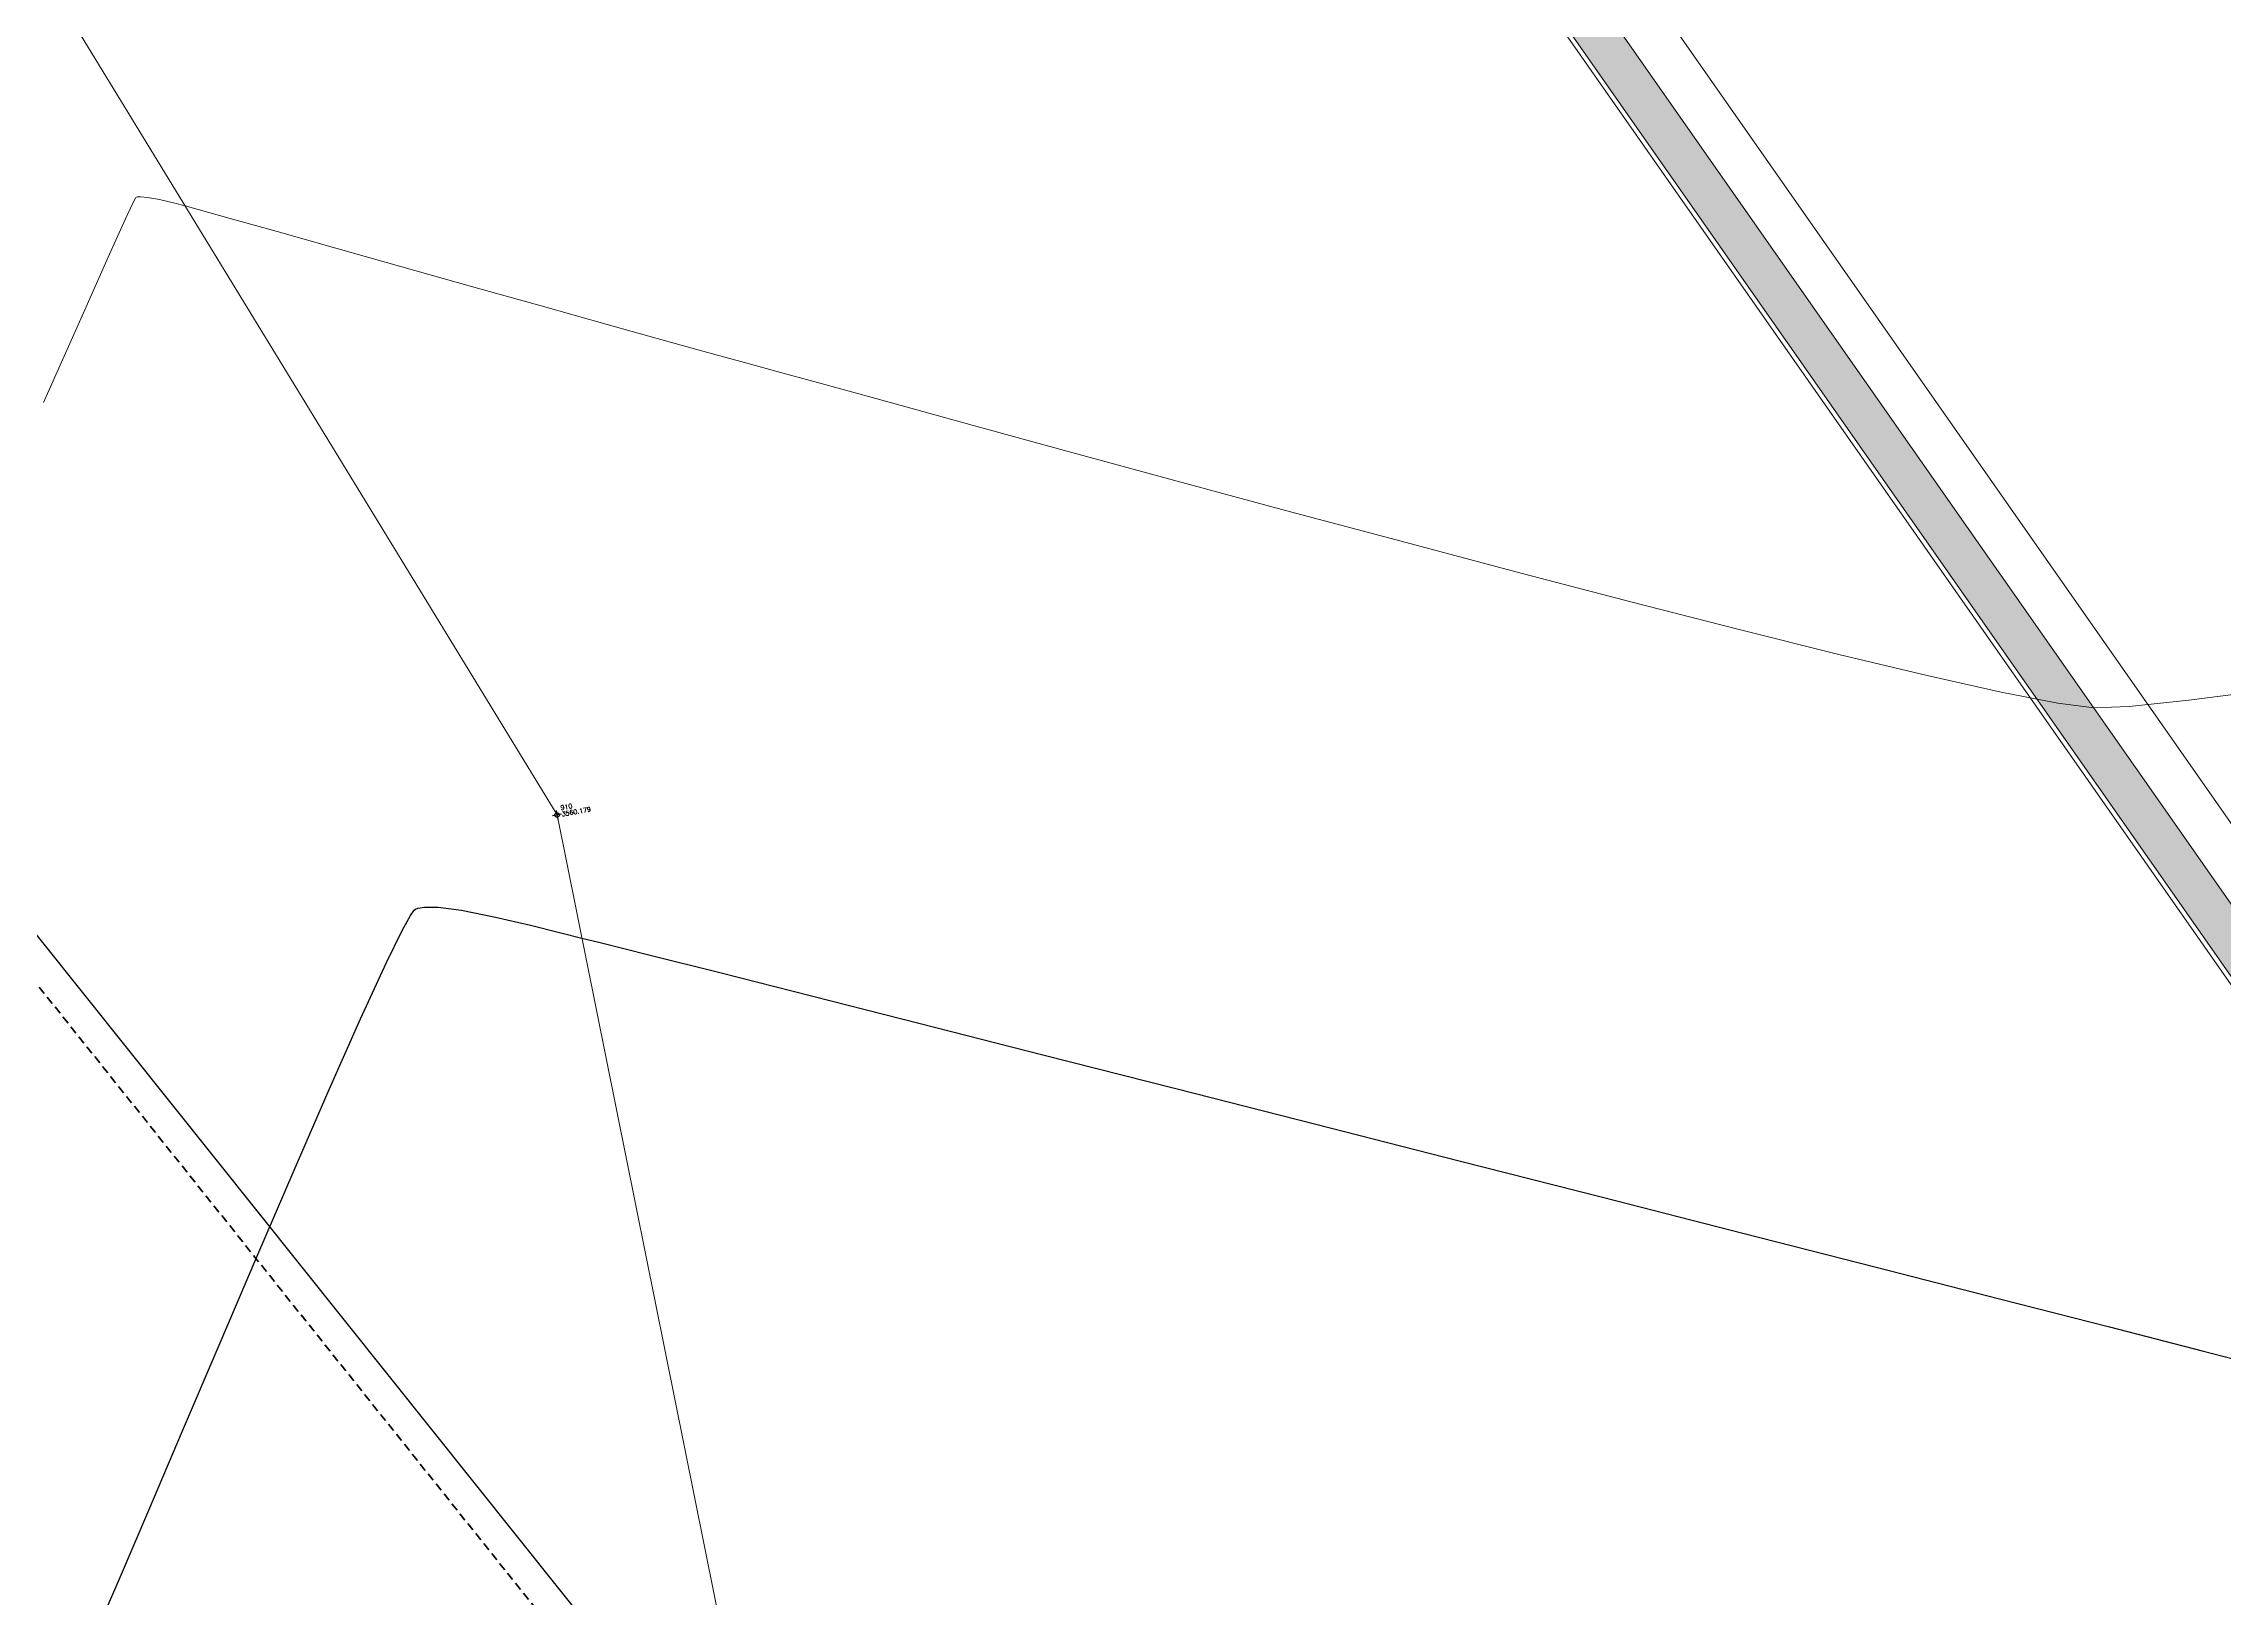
# Model space of a CAD drawing. Header units: millimetres. Extents: x 736950 to 740938, y 8500595 to 8502163.
# Drawn here: x 738206.58 to 738253.74, y 8501265.72 to 8501299.33 of the extents above; entities that cross this region are included whole.
import ezdxf

# ---------------------------------------------------------------- set-up
doc = ezdxf.new("R2010")
doc.units = ezdxf.units.MM
doc.linetypes.add('DASHED', pattern=[0.75, 0.5, -0.25])
for name, color, linetype, lineweight in [('camino', 22, 'Continuous', 5), ('CAMINO ACTUAL', 1, 'Continuous', 13), ('CONT-MJR', 80, 'Continuous', 30), ('CONT-MNR', 96, 'Continuous', 15), ('COTAS', 40, 'Continuous', 5), ('otros', 4, 'Continuous', 5), ('PERIMETRO', 7, 'Continuous', 35), ('pista', 251, 'Continuous', 5)]:
    doc.layers.add(name, color=color, linetype=linetype, lineweight=lineweight)
doc.styles.add('5mm', font='arial.ttf', dxfattribs={"height": 3})
doc.styles.add('COTAS', font='arial.ttf')
doc.dimstyles.new('Copy of GenDist', dxfattribs={"dimtxt": 2, "dimasz": 2, "dimexe": 0.18, "dimexo": 0.0625, "dimgap": 1, "dimtad": 2, "dimdec": 3, "dimzin": 1, "dimdsep": 46, "dimtxsty": 'COTAS', "dimcen": 0.09, "dimadec": 3, "dimazin": 0, "dimtfac": 1, "dimtdec": 3, "dimtofl": 0, "dimtmove": 0, "dimatfit": 3, "dimfxl": 1, "dimtolj": 1, "dimtzin": 0, "dimarcsym": 0})

# ---------------------------------------------------------------- blocks, each defined once
blk = doc.blocks.new('*D158')
at = {"layer": 'COTAS', "color": 0, "lineweight": -2, "transparency": 16777216}
for p, q in [((738169.779740694, 8501324.935688619), (738170.3857640382, 8501325.420165705)), ((738171.4940221184, 8501323.745601872), (738220.3758375659, 8501262.600251298)), ((738221.1592623712, 8501260.66600394), (738221.7652857155, 8501261.150481027))]:
    blk.add_line(p, q, dxfattribs=at)
at = {"layer": 'COTAS', "color": 0, "transparency": 16777216}
for points in [[(738171.7543832934, 8501323.953744058), (738171.2336609433, 8501323.537459686), (738170.2451690035, 8501325.307768924)], [(738220.6361987409, 8501262.808393484), (738220.1154763908, 8501262.392109113), (738221.6246906808, 8501261.038084246)]]:
    blk.add_solid(points, dxfattribs=at)
at = {"layer": 'Defpoints', "color": 0, "transparency": 16777216}
for p in [(738169.7309229737, 8501324.89666196), (738221.110444651, 8501260.62697728), (738221.6246906808, 8501261.038084246)]:
    blk.add_point(p, dxfattribs=at)
at = {"layer": 'COTAS', "color": 0, "transparency": 16777216, "insert": (738197.5141464667, 8501294.435409749), "char_height": 2, "attachment_point": 5, "rotation": 308.6401106595746, "style": 'COTAS'}
blk.add_mtext('\\A1;82.283', dxfattribs=at)

msp = doc.modelspace()

# ---------------------------------------------------------------- hatches: boundary and pattern name
at = {"layer": 'pista'}
h = msp.add_hatch(dxfattribs=at)
h.set_pattern_fill('HONEY', color=256, scale=3, angle=9.94991650582834, style=0)
h.set_pattern_definition([(9.94991650582834, (1479841.21072825, -18.49207214638591), (0.4979252195647159, 0.4170677100899267), [0.375, -0.75]), (129.9499165058283, (1479841.21072825, -18.49207214638591), (-0.6101538418184378, 0.222682034283025), [0.3749999999999999, -0.7499999999999998]), (69.94991650582834, (1479841.21072825, -18.49207214638591), (-0.112228622253722, 0.6397497443729518), [-0.75, 0.375])])
h.paths.add_polyline_path([(737744.7999806425, 8501250.923935566), (737743.4751223363, 8501250.754223157), (737756.465848178, 8501242.026572531), (737763.5739612179, 8501242.006896213), (737770.002546867, 8501243.455222024), (737769.8468594846, 8501244.342704736), (737763.4750639071, 8501242.907173423), (737756.7405500773, 8501242.925815564)])
h.paths.add_polyline_path([(737794.2809870465, 8501256.017245878), (737809.7820272583, 8501263.709828075), (737823.391616501, 8501273.483615467), (737837.0791595323, 8501280.557800073), (737851.5530432165, 8501285.77819753), (737870.8510758049, 8501293.050216693, -0.9976846880626209), (737871.0089264096, 8501292.63424804), (737865.2748787645, 8501289.581801567, 0.7845063948290762), (737866.1540430214, 8501286.121818589), (737883.2588851704, 8501291.348365877), (737897.4188924351, 8501296.516943583), (737903.2981396064, 8501301.44146652, -0.5512150924587264), (737904.1219025984, 8501301.177325813), (737906.855912117, 8501297.98174819, 0.5618964424650519), (737910.2738656431, 8501298.536066804), (737914.22079628, 8501308.558674501), (737925.6412323939, 8501300.72656757, 0.340189525830376), (737928.7023693406, 8501300.894137181), (737936.9171069289, 8501306.117412793, -0.358727273887905), (737938.1716059428, 8501305.962964654), (737943.1732157968, 8501301.051021611, 0.3417074120720416), (737946.0555081918, 8501300.709858142), (737955.8779356404, 8501307.072689936), (737971.8320576148, 8501314.464803053), (737988.5677626224, 8501323.411181662), (738023.1375471824, 8501336.282937778), (738044.4246208373, 8501357.728329657), (738061.4456776979, 8501362.208386911), (738078.9085143938, 8501363.070318012), (738112.0997810266, 8501372.051506756), (738118.6561313582, 8501373.365123207), (738128.3493353954, 8501376.976906104), (738155.2251721952, 8501366.826195797), (738176.6167526407, 8501363.543890122), (738193.8053773039, 8501353.328603027), (738204.7313956148, 8501340.877429372), (738207.705198212, 8501335.751671141), (738214.35685511, 8501331.742925933), (738229.9282901662, 8501313.374534177), (738233.5603594936, 8501308.186787868), (738234.53883727, 8501308.358438132), (738230.6417003467, 8501313.924784988), (738214.9478837823, 8501332.43754055), (738208.3676942562, 8501336.403214611), (738205.4657963786, 8501341.405035153), (738194.387784551, 8501354.029418997), (738176.9261677533, 8501364.406946706), (738155.4549153853, 8501367.70147717), (738128.3514754312, 8501377.93815071), (738118.4090486554, 8501374.233504975), (738111.8936108743, 8501372.928085677), (738078.7671659255, 8501363.964436961), (738061.3074614278, 8501363.102660457), (738043.958527311, 8501358.536303693), (738022.6381405202, 8501337.057350922), (737988.196920163, 8501324.233464561), (737971.4304040315, 8501315.270615296), (737955.4419368334, 8501307.862588815), (737945.5806043665, 8501301.47455489, -0.3391433520832071), (737943.8038299843, 8501301.693147572), (737938.8116631231, 8501306.59581691, 0.3560082385246841), (737936.4342009705, 8501306.876887502), (737928.158540546, 8501301.61487459, -0.3502196171718997), (737926.1502499409, 8501301.468794718), (737914.5128481541, 8501309.44969617, 0.4302069892023044), (737913.4330382891, 8501309.014522241), (737909.4507249827, 8501298.90206584, -0.5704007069138802), (737907.5397775185, 8501298.566836312), (737904.9064502402, 8501301.644734057, 0.4931454261128044), (737902.7202336333, 8501302.131411942), (737896.9620044216, 8501297.308254998), (737882.9728831241, 8501292.20205278), (737866.0373022418, 8501287.027224885, -0.7384715771871906), (737865.6977918843, 8501288.787355538), (737871.5108758068, 8501291.881875956, 0.9119586051647783), (737870.5337161538, 8501293.892406015), (737851.2416702455, 8501286.62264278), (737836.7183275839, 8501281.384406622), (737822.9200107896, 8501274.252970394), (737809.3164408724, 8501264.483505804), (737793.8201376351, 8501256.79327439), (737778.9884914039, 8501246.402265295), (737769.846859484, 8501244.34270474), (737770.0025468671, 8501243.455222024), (737779.3594973255, 8501245.563292695)])
h.paths.add_polyline_path([(738260.5182952256, 8501271.251537092), (738234.538837269, 8501308.358438132), (738233.56035949, 8501308.186787868), (738259.6897886079, 8501270.86568047), (738269.3749442189, 8501234.589470252), (738274.5057655985, 8501215.583008338), (738279.7983711922, 8501189.602392923), (738280.7089290785, 8501189.641305126), (738275.382018582, 8501215.790318219), (738270.2441657205, 8501234.822827347)])

# ---------------------------------------------------------------- linework, layer by layer
at = {"linetype": 'Continuous', "extrusion": (-0.172787269436437, 0.9849591664230046, 0), "elevation": 8245861.656062787}
msp.add_lwpolyline([(-2196027.787162654, 0), (-2196027.587162654, 0)], dxfattribs=at)
at = {"linetype": 'Continuous', "extrusion": (0.9849591664230046, 0.172787269436437, 0), "elevation": 2196027.687162655}
msp.add_lwpolyline([(8245861.756062786, 0), (8245861.556062789, 0)], dxfattribs=at)
at = {"linetype": 'Continuous'}
msp.add_circle((738217.6804878615, 8501282.650866669), 0.05, dxfattribs=at)
at = {"layer": 'camino'}
for p, q in [((738231.4343783318, 8501314.536174776), (738261.4703144111, 8501271.635337135)), ((738230.6417003514, 8501313.924784983), (738260.5469717712, 8501271.210577894)), ((738229.849022371, 8501313.313395191), (738259.6236291311, 8501270.785818651))]:
    msp.add_line(p, q, dxfattribs=at)
at = {"layer": 'CAMINO ACTUAL'}
for points in [[(737988.1969201654, 8501324.23346456), (738022.638140521, 8501337.057350922), (738043.9585273108, 8501358.536303693), (738061.3074614247, 8501363.102660459), (738078.7671659256, 8501363.964436961), (738111.8936108851, 8501372.92808568), (738118.4090486645, 8501374.233504977), (738128.3514754305, 8501377.93815071), (738155.454915393, 8501367.70147717), (738176.9261677564, 8501364.406946704), (738194.3877845515, 8501354.029418996), (738205.4657963796, 8501341.405035151), (738208.3676942562, 8501336.40321461), (738214.9478837845, 8501332.437540548), (738230.6417003514, 8501313.924784983), (738260.5182952263, 8501271.25153709), (738270.2441656903, 8501234.822827455), (738275.3820185816, 8501215.79031822), (738280.7089290787, 8501189.641305126)], [(737988.5677626258, 8501323.411181664), (738023.1375471818, 8501336.282937778), (738044.4246208366, 8501357.728329655), (738061.4456777014, 8501362.208386911), (738078.9085143864, 8501363.070318013), (738112.0997810143, 8501372.051506754), (738118.6561313678, 8501373.365123209), (738128.349335396, 8501376.976906104), (738155.2251721928, 8501366.826195799), (738176.6167526424, 8501363.54389012), (738193.8053773035, 8501353.328603027), (738204.7313956139, 8501340.877429372), (738207.7051982115, 8501335.751671143), (738214.356855111, 8501331.742925936), (738229.9282901693, 8501313.374534167), (738259.6897886079, 8501270.86568047), (738269.3749442361, 8501234.589470183), (738274.5057655985, 8501215.583008338), (738279.7983711922, 8501189.602392923)]]:
    msp.add_lwpolyline(points, dxfattribs=at)
at = {"layer": 'CONT-MJR', "elevation": 3560}
for points in [[(738214.3324901618, 8501280.152978823), (738214.5122695938, 8501280.478212683)], [(738214.5919930346, 8501280.591572354), (738214.618960248, 8501280.615054497)], [(738214.618960248, 8501280.615054497), (738214.670742745, 8501280.635989852)], [(738216.3489830658, 8501280.44434369), (738217.1021809689, 8501280.2667147)], [(738213.9924007514, 8501279.459861051), (738214.3324901618, 8501280.152978823)], [(738217.7611263599, 8501280.10115967), (738218.2163106424, 8501279.991140595)], [(738218.2163106424, 8501279.991140595), (738218.642797816, 8501279.886604985)], [(738219.661866224, 8501279.630688734), (738221.1997270618, 8501279.242163934)], [(738221.1997270618, 8501279.242163934), (738223.1825915237, 8501278.739802677)], [(738212.7533960233, 8501276.715147682), (738213.4316279431, 8501278.24121891)], [(738225.5366708038, 8501278.14237706), (738228.1881760968, 8501277.468659177)], [(738211.1871636349, 8501273.100521557), (738211.9933571885, 8501274.971598264)], [(738243.3244845715, 8501273.612709), (738246.2109810302, 8501272.875451468)], [(738210.370467559, 8501271.191868456), (738211.1871636349, 8501273.100521557)], [(738248.878381864, 8501272.193306325), (738251.2528982678, 8501271.585045662)], [(738253.2607414358, 8501271.069441572), (738254.8281225628, 8501270.66526615)], [(738208.2138861611, 8501266.139959766), (738208.8481766257, 8501267.621636664)], [(738207.7117019603, 8501264.980510058), (738208.2138861611, 8501266.139959766)]]:
    msp.add_lwpolyline(points, dxfattribs=at)
at = {"layer": 'CONT-MJR', "extrusion": (0.8179700031129251, -0.5752608747407052, 0), "elevation": -4286616.717413541}
msp.add_lwpolyline([(7378458.34530197, 3560), (7378458.483888557, 3560)], dxfattribs=at)
at = {"layer": 'CONT-MJR', "extrusion": (0.1664094911933895, -0.9860567332769232, 0), "elevation": -8259899.084844729}
msp.add_lwpolyline([(2142615.331816978, 3560.000000000003), (2142615.475129772, 3560.000000000003)], dxfattribs=at)
at = {"layer": 'CONT-MJR', "extrusion": (-0.01386914509435858, -0.9999038187817625, 0), "elevation": -8510701.404647248}
msp.add_lwpolyline([(620238.3146981813, 3560.00000000001), (620238.6079310447, 3560.00000000001)], dxfattribs=at)
at = {"layer": 'CONT-MJR', "extrusion": (-0.1278268289651251, -0.9917965022103682, 0), "elevation": -8525904.114702715}
msp.add_lwpolyline([(-354532.5890921793, 3560.000000000013), (-354532.0791294031, 3560.000000000013)], dxfattribs=at)
at = {"layer": 'CONT-MJR', "extrusion": (-0.1943936535539185, -0.9809235991951459, 0), "elevation": -8482611.184424983}
msp.add_lwpolyline([(-928461.8797261404, 3560.000000000013), (-928461.1274332822, 3560.000000000013)], dxfattribs=at)
at = {"layer": 'CONT-MJR', "extrusion": (-0.243669543332804, -0.9698583162771677, 0), "elevation": -8424918.389845138}
msp.add_lwpolyline([(-1355537.084566305, 3560.000000000006), (-1355536.405141919, 3560.000000000006)], dxfattribs=at)
at = {"layer": 'CONT-MJR', "extrusion": (-0.2435648403424805, -0.969884616100772, 0), "elevation": -8425064.685055982}
msp.add_lwpolyline([(-1354625.973319289, 3560.000000000002), (-1354624.922608316, 3560.000000000002)], dxfattribs=at)
at = {"layer": 'CONT-MJR', "extrusion": (0.9084345700851306, -0.4180270707433238, 0), "elevation": -2883145.839358696}
msp.add_lwpolyline([(8031448.24264258, 3560), (8031449.584117444, 3560)], dxfattribs=at)
at = {"layer": 'CONT-MJR', "extrusion": (-0.2459852824744941, -0.9692735634514869, 0), "elevation": -8421656.77612191}
msp.add_lwpolyline([(-1375649.237391791, 3560.00000000001), (-1375646.808687069, 3560.00000000001)], dxfattribs=at)
at = {"layer": 'CONT-MJR', "extrusion": (-0.2464841454518723, -0.9691468237789672, 0), "elevation": -8420947.600925816}
msp.add_lwpolyline([(-1379978.608316749, 3560.000000000013), (-1379975.641642937, 3560.000000000013)], dxfattribs=at)
at = {"layer": 'CONT-MJR', "extrusion": (0.9166901649758481, -0.3995987255191794, 0), "elevation": -2720386.969961017}
msp.add_lwpolyline([(8088023.727927968, 3560), (8088025.629933124, 3560)], dxfattribs=at)
at = {"layer": 'CONT-MJR', "extrusion": (-0.2466758081797737, -0.9690980578139942, 0), "elevation": -8420674.519341625}
msp.add_lwpolyline([(-1381641.020083251, 3560), (-1381637.898633488, 3560)], dxfattribs=at)
at = {"layer": 'CONT-MJR', "extrusion": (-0.2468564831476833, -0.969052050577242, 0), "elevation": -8420416.779545713}
msp.add_lwpolyline([(-1383207.830506573, 3560), (-1383204.630419956, 3560)], dxfattribs=at)
at = {"layer": 'CONT-MJR', "extrusion": (-0.2470398684978597, -0.9690053164831245, 0), "elevation": -8420154.86203693}
msp.add_lwpolyline([(-1384798.14059161, 3560.00000000001), (-1384794.938007228, 3560.00000000001)], dxfattribs=at)
at = {"layer": 'CONT-MJR', "extrusion": (0.2472393410541572, 0.9689544407427557, 0), "elevation": 8419869.612086797}
msp.add_lwpolyline([(1386528.267462313, 3560.000000000009), (1386525.138519248, 3560.000000000009)], dxfattribs=at)
at = {"layer": 'CONT-MJR', "extrusion": (-0.2477605664635325, -0.9688212950310648, 0), "elevation": -8419122.496029574}
msp.add_lwpolyline([(-1391051.533108503, 3560.00000000001), (-1391048.779865104, 3560.00000000001)], dxfattribs=at)
at = {"layer": 'CONT-MJR', "extrusion": (-0.2487249991414607, -0.9685741452269313, 0), "elevation": -8417733.401070911}
msp.add_lwpolyline([(-1399427.691453157, 3560.000000000013), (-1399425.618464549, 3560.000000000013)], dxfattribs=at)
at = {"layer": 'CONT-MJR', "extrusion": (0.9198614643175529, -0.3922434020650535, 0), "elevation": -2655516.261823426}
msp.add_lwpolyline([(8109547.89626665, 3560.000000000001), (8109549.914264648, 3560.000000000001)], dxfattribs=at)
at = {"layer": 'CONT-MJR', "extrusion": (0.9198831668097748, -0.3921925030135329, 0), "elevation": -2655067.534289878}
msp.add_lwpolyline([(8109692.957601675, 3560.000000000004), (8109694.820830895, 3560.000000000004)], dxfattribs=at)
at = {"layer": 'CONT-MNR', "extrusion": (0.8928140078570016, -0.4504255181207185, 0), "elevation": -3170117.705917063}
msp.add_lwpolyline([(7922583.996695303, 3561.000000000001), (7922584.116557262, 3561.000000000001)], dxfattribs=at)
at = {"layer": 'CONT-MNR', "extrusion": (0.8274044490741432, -0.5616065149660513, 0), "elevation": -4163586.164601692}
msp.add_lwpolyline([(7448592.860616801, 3561), (7448592.879494434, 3561)], dxfattribs=at)
at = {"layer": 'CONT-MNR', "elevation": 3561}
for points in [[(738208.5717588249, 8501296.0034985), (738208.59620528, 8501296.012124995)], [(738208.59620528, 8501296.012124995), (738208.6690986726, 8501296.017913343)], [(738208.8252896386, 8501296.003072944), (738209.0841783055, 8501295.95376462)], [(738208.0024333351, 8501294.776407653), (738208.348289, 8501295.540295051)], [(738209.410263304, 8501295.875516674), (738209.6368170287, 8501295.818777928)], [(738209.6368170287, 8501295.818777928), (738209.9195736273, 8501295.741394034)], [(738211.6300661607, 8501295.261551127), (738212.8941089223, 8501294.905787282)], [(738212.8941089223, 8501294.905787282), (738214.321553899, 8501294.50392529)], [(738214.321553899, 8501294.50392529), (738215.8305545034, 8501294.07931274)], [(738218.7658362507, 8501293.255226292), (738220.0284242199, 8501292.90244757)], [(738221.0451814709, 8501292.620308626), (738221.7342614173, 8501292.432157049)], [(738221.7342614173, 8501292.432157049), (738222.331409955, 8501292.269231854)], [(738228.7346482693, 8501290.511606332), (738231.014702191, 8501289.89131913)], [(738240.9053950666, 8501287.260249201), (738243.2462708852, 8501286.660601802)], [(738243.2462708852, 8501286.660601802), (738245.4046610647, 8501286.122442583)], [(738252.9711247187, 8501285.13361459), (738254.7212154118, 8501285.357241048)], [(738251.6796807402, 8501284.999402069), (738252.9711247187, 8501285.13361459)]]:
    msp.add_lwpolyline(points, dxfattribs=at)
at = {"layer": 'CONT-MNR', "extrusion": (0.09458846288769099, 0.9955164602800619, 0), "elevation": 8533006.142846499}
msp.add_lwpolyline([(69225.64167850593, 3561.000000000013), (69225.48478409683, 3561.000000000013)], dxfattribs=at)
at = {"layer": 'CONT-MNR', "extrusion": (0.9062375132822628, -0.4227689315926381, 0), "elevation": -2925091.534886169}
msp.add_lwpolyline([(8016284.484813483, 3561.000000000003), (8016284.860619576, 3561.000000000003)], dxfattribs=at)
at = {"layer": 'CONT-MNR', "extrusion": (-0.233337835067665, -0.9723957294877098, 0), "elevation": -8438875.990081316}
msp.add_lwpolyline([(-1265842.632196919, 3561.00000000001), (-1265842.296855053, 3561.00000000001)], dxfattribs=at)
at = {"layer": 'CONT-MNR', "extrusion": (-0.2694352228468919, -0.9630185152370881, 0), "elevation": -8385804.956656771}
msp.add_lwpolyline([(-1579638.69188875, 3561.00000000001), (-1579637.973627823, 3561.00000000001)], dxfattribs=at)
at = {"layer": 'CONT-MNR', "extrusion": (0.2705549478741648, 0.9627045342060088, 0), "elevation": 8383962.304011986}
msp.add_lwpolyline([(1589388.871145897, 3561.000000000009), (1589387.812883548, 3561.000000000009)], dxfattribs=at)
at = {"layer": 'CONT-MNR', "extrusion": (0.9131603585968232, -0.4076004900479405, 0), "elevation": -2791029.632684687}
msp.add_lwpolyline([(8063937.800918917, 3561), (8063939.33011085, 3561)], dxfattribs=at)
at = {"layer": 'CONT-MNR', "extrusion": (-0.2705628173027638, -0.9627023225759826, 0), "elevation": -8383949.309948158}
msp.add_lwpolyline([(-1589451.982180983, 3561), (-1589450.415019868, 3561)], dxfattribs=at)
at = {"layer": 'CONT-MNR', "extrusion": (-0.2700246614361516, -0.9628534064001082, 0), "elevation": -8384836.441911655}
msp.add_lwpolyline([(-1584763.861266824, 3561.00000000001), (-1584762.379658001, 3561.00000000001)], dxfattribs=at)
at = {"layer": 'CONT-MNR', "extrusion": (0.9142483608447504, -0.4051542110020419, 0), "elevation": -2769429.925538199}
msp.add_lwpolyline([(8071379.381889977, 3561.000000000004), (8071381.365983563, 3561.000000000004)], dxfattribs=at)
at = {"layer": 'CONT-MNR', "extrusion": (-0.2673855153688298, -0.9635896357739353, 0), "elevation": -8389147.0742328}
msp.add_lwpolyline([(-1561781.415712002, 3561), (-1561780.360535385, 3561)], dxfattribs=at)
at = {"layer": 'CONT-MNR', "extrusion": (0.2653050430700349, 0.9641645264795874, 0), "elevation": 8392498.542658491}
msp.add_lwpolyline([(1543667.927038977, 3561), (1543666.824015309, 3561)], dxfattribs=at)
at = {"layer": 'CONT-MNR', "extrusion": (-0.2653804306968083, -0.9641437792171749, 0), "elevation": -8392377.817032782}
msp.add_lwpolyline([(-1544323.032356424, 3561.000000000004), (-1544321.512914259, 3561.000000000004)], dxfattribs=at)
at = {"layer": 'CONT-MNR', "extrusion": (-0.2647974858025619, -0.9643040451603644, 0), "elevation": -8393309.940132244}
msp.add_lwpolyline([(-1539247.416093614, 3561), (-1539245.547863573, 3561)], dxfattribs=at)
at = {"layer": 'CONT-MNR', "extrusion": (-0.2638214506237636, -0.9645715329568736, 0), "elevation": -8394863.396558896}
msp.add_lwpolyline([(-1530750.52208261, 3561), (-1530748.372693526, 3561)], dxfattribs=at)
at = {"layer": 'CONT-MNR', "extrusion": (-0.2608380209426181, -0.9653825805507049, 0), "elevation": -8399555.890164668}
msp.add_lwpolyline([(-1504784.268695401, 3561.000000000004), (-1504781.759861049, 3561.000000000004)], dxfattribs=at)
at = {"layer": 'CONT-MNR', "extrusion": (-0.2587388769805355, -0.9659473037070145, 0), "elevation": -8402807.106794013}
msp.add_lwpolyline([(-1486519.432372993, 3561), (-1486516.84524149, 3561)], dxfattribs=at)
at = {"layer": 'CONT-MNR', "extrusion": (0.2560849750102893, 0.9666542740680246, 0), "elevation": 8406858.060037337}
msp.add_lwpolyline([(1463433.347836508, 3561.000000000003), (1463430.750013123, 3561.000000000003)], dxfattribs=at)
at = {"layer": 'CONT-MNR', "extrusion": (-0.2526700194845363, -0.9675525108507983, 0), "elevation": -8411973.178068478}
msp.add_lwpolyline([(-1433736.11698779, 3561.000000000003), (-1433733.576063043, 3561.000000000003)], dxfattribs=at)
at = {"layer": 'CONT-MNR', "extrusion": (-0.2328464477593577, -0.972513512382141, 0), "elevation": -8439513.446752189}
msp.add_lwpolyline([(-1261540.643509771, 3561.000000000002), (-1261538.678476714, 3561.000000000002)], dxfattribs=at)
at = {"layer": 'CONT-MNR', "extrusion": (-0.2184080086837459, -0.9758575417256358, 0), "elevation": -8457282.856582811}
msp.add_lwpolyline([(-1136324.662653408, 3561.000000000013), (-1136323.024331405, 3561.000000000013)], dxfattribs=at)
at = {"layer": 'CONT-MNR', "extrusion": (0.1919799235600492, 0.9813988531427362, 0), "elevation": 8484880.62076131}
msp.add_lwpolyline([(907559.4654370442, 3561.000000000013), (907558.2206493397, 3561.000000000013)], dxfattribs=at)
at = {"layer": 'CONT-MNR', "extrusion": (-0.128484816712462, -0.991711476123154, 0), "elevation": -8525675.897246696}
msp.add_lwpolyline([(-360154.9215901881, 3561.000000000003), (-360154.135460102, 3561.000000000003)], dxfattribs=at)
at = {"layer": 'CONT-MNR', "extrusion": (0.04225787610087867, -0.9991067369943227, 0), "elevation": -8462494.168000177}
msp.add_lwpolyline([(1096837.710304208, 3561.000000000004), (1096838.474969395, 3561.000000000004)], dxfattribs=at)
at = {"layer": 'otros'}
for p, q in [((738206.8543536813, 8501300.373816444), (738217.6804878615, 8501282.650866669)), ((738217.6804878615, 8501282.650866669), (738221.7425635849, 8501262.487467306))]:
    msp.add_line(p, q, dxfattribs=at)
at = {"layer": 'PERIMETRO', "linetype": 'DASHED', "ltscale": 0.35}
msp.add_lwpolyline([(737683.200969866, 8501281.329551859), (737744.6024409891, 8501182.423775388), (737752.754863814, 8501178.840202238), (737760.1534312089, 8501181.935448542), (737818.0712830903, 8501217.512164854), (737892.6513328891, 8501224.540148428), (737966.6724460352, 8501242.248666123), (737994.6087461784, 8501268.421881564), (738169.7309229737, 8501324.89666196), (738221.1104446506, 8501260.626977284), (738220.501630505, 8501242.23256058), (738236.8284346196, 8501144.032219619), (738320.8206677334, 8501132.278902221)], dxfattribs=at)

# ---------------------------------------------------------------- texts
at = {"color": 2, "insert": (738217.746154197, 8501282.855287638), "char_height": 0.1, "width": 0.35, "attachment_point": 1, "rotation": 9.94991650582834, "style": '5mm'}
msp.add_mtext('\\Ftxt.shx;\\W1.0000000000;\\T1.0000000000;\\o\\l910', dxfattribs=at)
at = {"color": 1, "insert": (738217.7703444149, 8501282.717393354), "char_height": 0.1, "width": 0.7833333333333332, "attachment_point": 1, "rotation": 9.94991650582834, "style": '5mm'}
msp.add_mtext('\\Ftxt.shx;\\W1.0000000000;\\T1.0000000000;\\o\\l3560.179', dxfattribs=at)

# ---------------------------------------------------------------- dimensions: what is measured, and where the dimension line sits
at = {"layer": 'COTAS'}
dim = msp.add_aligned_dim(p1=(738169.7309229737, 8501324.89666196), p2=(738221.1104446506, 8501260.626977282), distance=0.658375208998353, dimstyle='Copy of GenDist', dxfattribs=at)
dim.commit()
dim.dimension.update_dxf_attribs({"geometry": '*D158', "text_midpoint": (738197.5141464667, 8501294.435409749)})

doc.saveas('drawing.dxf')
